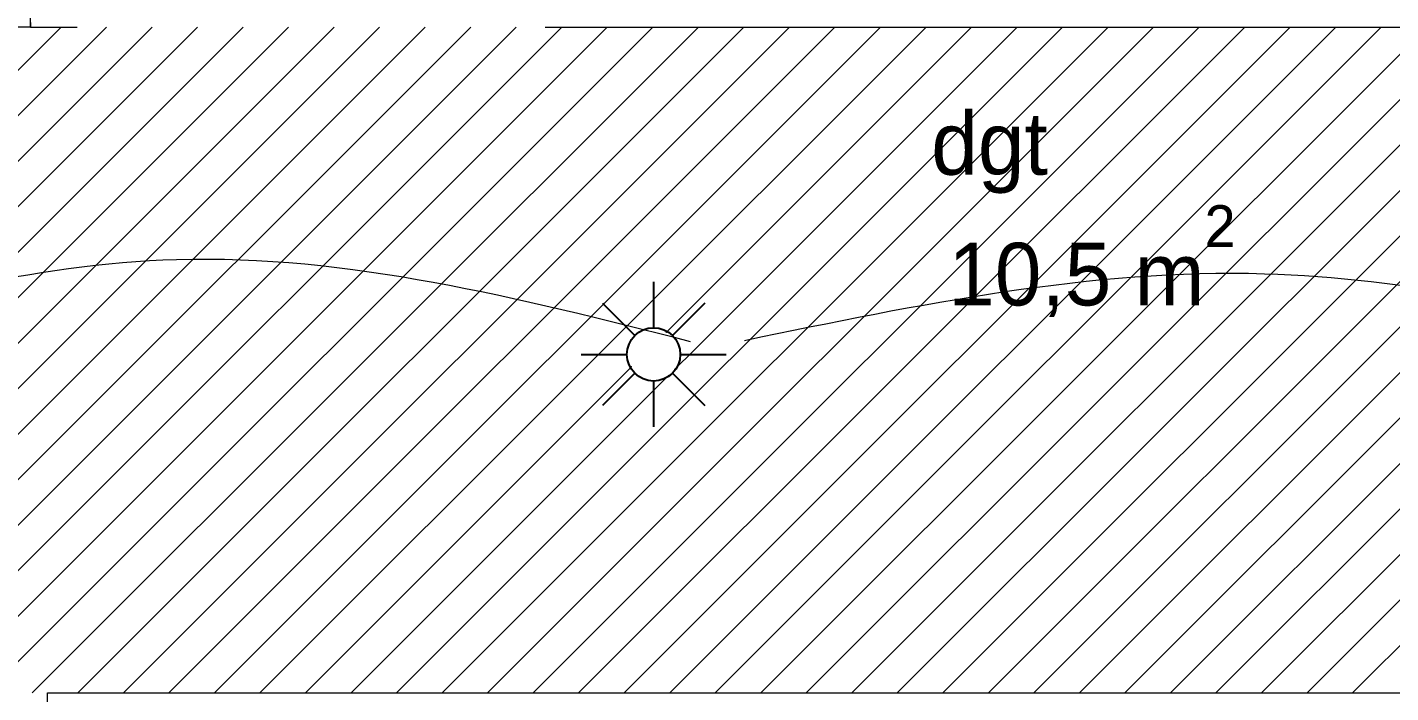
# Model space of a CAD drawing. Header units: centimetres. Extents: x 2738 to 7810, y 2495 to 5758.
# Drawn here: x 5200.2 to 5404.9, y 3884.4 to 3984.4 of the extents above; entities that cross this region are included whole.
import ezdxf

# ---------------------------------------------------------------- set-up
doc = ezdxf.new("R2010")
doc.units = ezdxf.units.CM
doc.header["$LTSCALE"] = 12.7
for name, color, linetype, lineweight in [('B Faux plafonds', 7, 'Continuous', 5), ('B Général', 7, 'Continuous', 5), ('C ANNOTATIONS-texte', 7, 'Continuous', 5), ('C ANNOTATIONS-texte surfaces', 7, 'Continuous', 5), ('prlm-ELEC-CFO', 1, 'Continuous', 25)]:
    doc.layers.add(name, color=color, linetype=linetype, lineweight=lineweight)
doc.styles.add('Eurostile', font='')
doc.styles.get('Eurostile').set_extended_font_data('Eurostile')

# ---------------------------------------------------------------- blocks, each defined once
blk = doc.blocks.new('xi.SPOT')
at = {"color": 0, "lineweight": 5}
blk.add_wipeout([(-4, 0), (-2.83, -2.83), (0, -4), (2.83, -2.83), (4, 0), (2.83, 2.83), (0, 4), (-2.83, 2.83)], dxfattribs=at).dxf.layer = 'prlm-ELEC-CFO'
at = {"layer": 'prlm-ELEC-CFO', "color": 0, "linetype": 'ByBlock', "lineweight": -2, "flags": 128}
for points in [[(0, 10.88), (0, 4)], [(-7.69, 7.69), (-2.83, 2.83)], [(7.69, 7.69), (2.83, 2.83)], [(-10.88, 0), (-4, 0)], [(4, 0), (10.88, 0)], [(-2.83, -2.83), (-7.69, -7.69)], [(0, -4), (0, -10.88)], [(2.83, -2.83), (7.69, -7.69)]]:
    blk.add_lwpolyline(points, dxfattribs=at)
at = {"layer": 'prlm-ELEC-CFO', "color": 0, "linetype": 'ByBlock', "lineweight": -2}
blk.add_circle((0, 0), 4, dxfattribs=at)

msp = doc.modelspace()

# ---------------------------------------------------------------- linework, layer by layer
at = {"layer": 'B Faux plafonds', "color": 253, "linetype": 'Continuous', "lineweight": 5, "true_color": 0xaaaaaa}
for p, q in [((5324.01, 3884.39), (5574, 4134.38)), ((5330.85, 3884.39), (5580.83, 4134.37)), ((5337.68, 3884.39), (5587.67, 4134.37)), ((5344.52, 3884.39), (5594.5, 4134.37)), ((5351.35, 3884.39), (5601.34, 4134.37)), ((5358.19, 3884.39), (5608.17, 4134.37)), ((5365.02, 3884.39), (5615, 4134.37)), ((5371.86, 3884.39), (5621.84, 4134.37)), ((5378.69, 3884.39), (5628.67, 4134.37)), ((5385.53, 3884.39), (5635.51, 4134.37)), ((5392.36, 3884.39), (5642.34, 4134.37)), ((5399.2, 3884.39), (5649.18, 4134.37)), ((5105.29, 3884.39), (5205.29, 3984.39)), ((5112.12, 3884.39), (5212.12, 3984.39)), ((5118.96, 3884.39), (5218.96, 3984.39)), ((5125.79, 3884.39), (5225.79, 3984.39)), ((5132.63, 3884.39), (5232.63, 3984.39)), ((5139.46, 3884.39), (5239.46, 3984.39)), ((5146.3, 3884.39), (5246.3, 3984.39)), ((5153.13, 3884.39), (5253.13, 3984.39)), ((5159.97, 3884.39), (5259.97, 3984.39)), ((5166.8, 3884.39), (5266.8, 3984.39)), ((5173.64, 3884.39), (5273.64, 3984.39)), ((5180.47, 3884.39), (5280.47, 3984.39)), ((5187.31, 3884.39), (5287.31, 3984.39)), ((5194.15, 3884.39), (5294.15, 3984.39)), ((5200.98, 3884.39), (5300.98, 3984.39)), ((5207.82, 3884.39), (5307.82, 3984.39)), ((5214.65, 3884.39), (5314.65, 3984.39)), ((5221.49, 3884.39), (5321.49, 3984.39)), ((5228.32, 3884.39), (5328.32, 3984.39)), ((5235.16, 3884.39), (5335.16, 3984.39)), ((5241.99, 3884.39), (5341.99, 3984.39)), ((5248.83, 3884.39), (5348.83, 3984.39)), ((5255.66, 3884.39), (5355.66, 3984.39)), ((5262.5, 3884.39), (5362.5, 3984.39)), ((5269.33, 3884.39), (5369.33, 3984.39)), ((5276.17, 3884.39), (5376.17, 3984.39)), ((5283, 3884.39), (5383, 3984.39)), ((5289.84, 3884.39), (5389.84, 3984.39)), ((5296.67, 3884.39), (5396.67, 3984.39)), ((5303.51, 3884.39), (5403.51, 3984.39)), ((5310.34, 3884.39), (5410.34, 3984.39)), ((5317.18, 3884.39), (5417.18, 3984.39))]:
    msp.add_line(p, q, dxfattribs=at)
at = {"layer": 'B Général', "color": 7, "linetype": 'Continuous', "lineweight": 5}
for p, q in [((5200.71, 3984.39), (5200.71, 3989.39)), ((5200.71, 3984.39), (5207.71, 3984.39)), ((5277.96, 3984.39), (5422.09, 3984.39))]:
    msp.add_line(p, q, dxfattribs=at)
at = {"layer": 'B Général', "color": 7, "linetype": 'Continuous', "lineweight": 9}
for p, q in [((5200.71, 3984.39), (5198.71, 3984.39)), ((5200.71, 3985.1), (5200.71, 3984.39))]:
    msp.add_line(p, q, dxfattribs=at)
at = {"layer": 'B Général', "color": 7, "linetype": 'Continuous', "lineweight": 13}
for p, q in [((5200.71, 3984.39), (5207.71, 3984.39)), ((5277.96, 3984.39), (5422.09, 3984.39))]:
    msp.add_line(p, q, dxfattribs=at)
at = {"layer": 'B Général'}
msp.add_lwpolyline([(5203.28, 3884.4), (5445.7, 3884.4), (5445.7, 3879.46), (5203.28, 3879.46)], close=True, dxfattribs=at)
at = {"layer": 'prlm-ELEC-CFO', "lineweight": 13}
msp.add_spline([(5449.9, 3937.09), (5385.99, 3947.31), (5307.91, 3937.29)], degree=3, dxfattribs=at)

# ---------------------------------------------------------------- texts
at = {"layer": 'C ANNOTATIONS-texte', "insert": (5344.69, 3959.39), "char_height": 9.412, "attachment_point": 8, "line_spacing_factor": 0.894142, "style": 'Eurostile'}
msp.add_mtext('dgt', dxfattribs=at)
at = {"layer": 'C ANNOTATIONS-texte surfaces', "insert": (5360.06, 3957.65), "char_height": 9.412, "attachment_point": 2, "line_spacing_factor": 0.894142, "style": 'Eurostile'}
msp.add_mtext('10,5 m{\\H0.6667x;\\S2^ ;}', dxfattribs=at)

# ---------------------------------------------------------------- next in the draw order: block references
at = {"layer": 'prlm-ELEC-CFO'}
msp.add_blockref('xi.SPOT', (5294.26, 3935.23), dxfattribs=at)

# ---------------------------------------------------------------- next in the draw order: linework, layer by layer
at = {"layer": 'prlm-ELEC-CFO', "lineweight": 13}
msp.add_spline([(5299.81, 3937.14), (5222.63, 3949.45), (5157.81, 3937.14)], degree=3, dxfattribs=at)

doc.saveas('drawing.dxf')
